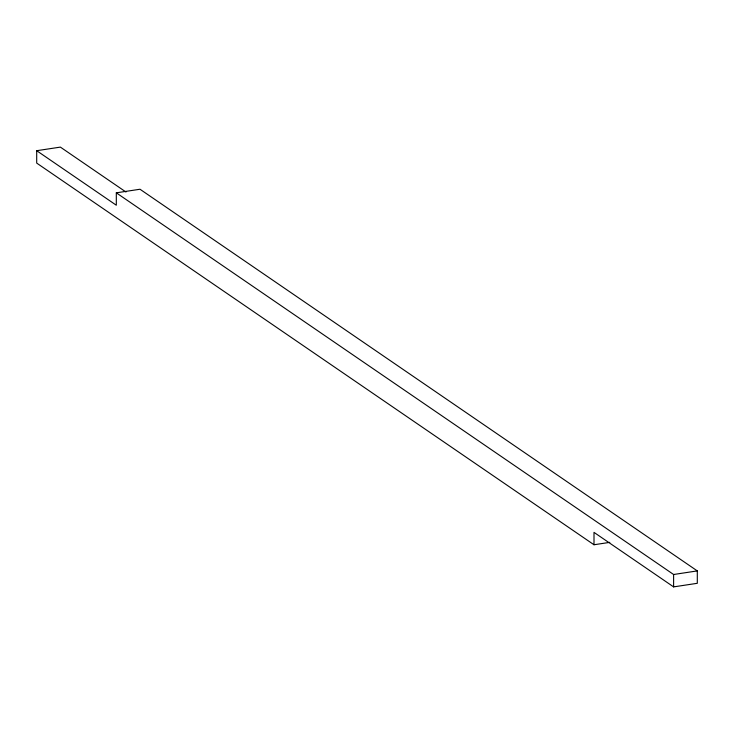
<?xml version="1.0" encoding="UTF-8"?>
<svg xmlns="http://www.w3.org/2000/svg" width="734" height="734" viewBox="0 0 734 734"><rect width="100%" height="100%" fill="white"/><g stroke="black" fill="none" stroke-linecap="round" stroke-linejoin="round"><path stroke-width="1.1" d="M609.789 542.362L593.999 544.756L36.7 163.095L36.7 150.699L60.39 147.112L125.954 192.014M36.7 150.699L116.311 205.226L116.311 192.831L140.001 189.244L697.3 570.905L697.3 583.301L673.61 586.888L593.999 532.37L593.999 544.756M116.311 192.831L673.61 574.502L697.3 570.905M673.61 574.502L673.61 586.888"/></g></svg>
